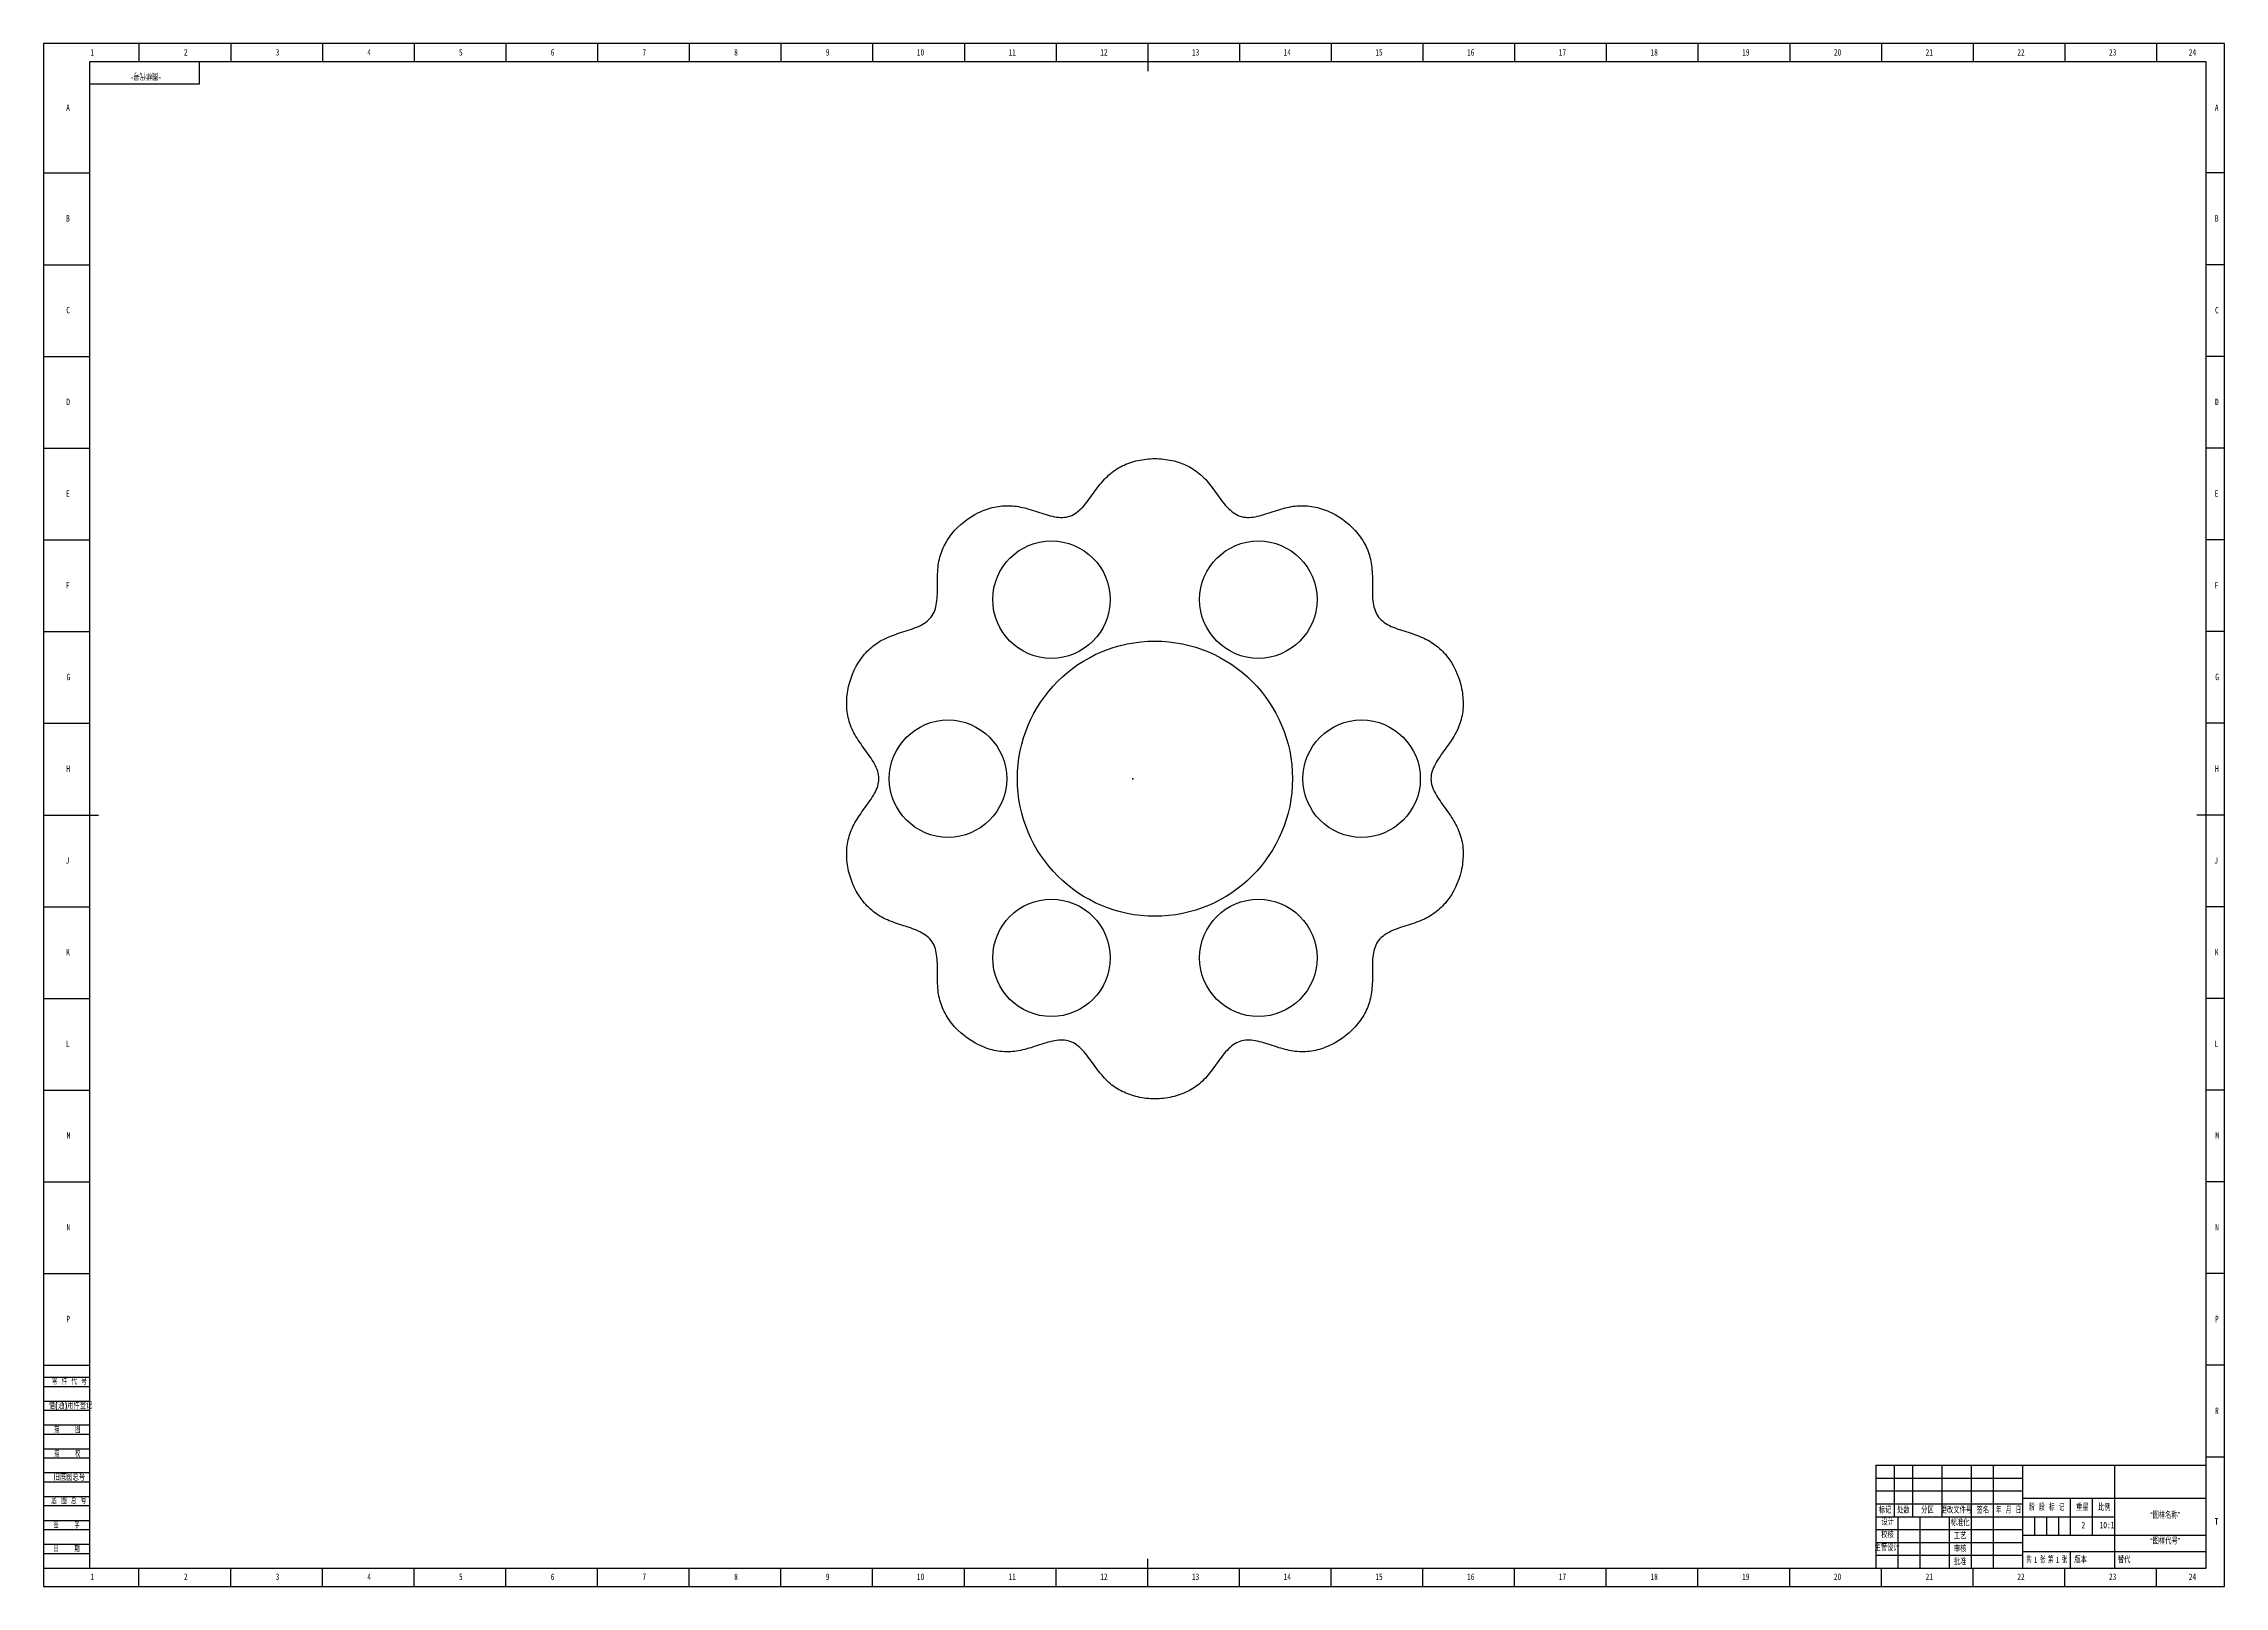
# Model space of a CAD drawing. Header units: millimetres. Extents: x 0 to 1189, y 0 to 841.
import ezdxf

# ---------------------------------------------------------------- set-up
doc = ezdxf.new("R2010")
doc.units = ezdxf.units.MM
doc.header["$PDSIZE"] = -1
for name, color, linetype in [('10', 7, 'Continuous'), ('5', 7, 'Continuous'), ('9', 7, 'Continuous'), ('SLD-0', 7, 'Continuous')]:
    doc.layers.add(name, color=color, linetype=linetype)
doc.styles.add('SLDTEXTSTYLE0', font='TXT', dxfattribs={"width": 0.7, "bigfont": 'bigfont'})
doc.styles.add('SLDTEXTSTYLE1', font='TXT', dxfattribs={"width": 0.6, "bigfont": 'bigfont'})
doc.styles.add('SLDTEXTSTYLE2', font='TXT', dxfattribs={"width": 0.614286, "bigfont": 'bigfont'})
doc.styles.add('SLDTEXTSTYLE3', font='TXT', dxfattribs={"width": 0.62, "bigfont": 'bigfont'})
doc.styles.add('SLDTEXTSTYLE4', font='TXT', dxfattribs={"width": 0.566667, "bigfont": 'bigfont'})
doc.styles.add('SLDTEXTSTYLE5', font='TXT', dxfattribs={"width": 0.7})

msp = doc.modelspace()

# ---------------------------------------------------------------- linework, layer by layer
at = {"color": 7, "linetype": 'Continuous'}
for q in [(593.9, 440.5), (593.9, 440.5), (593.9, 440.5), (594, 440.3), (594, 440.3), (594, 440.3)]:
    msp.add_line((593.9, 440.3), q, dxfattribs=at)
at = {"color": 7, "linetype": 'Continuous', "lineweight": 25}
for centre, radius in [((549.5, 537.9), 32), ((662.3, 537.9), 32), ((605.9, 440.3), 75), ((493.1, 440.3), 32), ((718.6, 440.3), 32), ((549.5, 342.6), 32), ((662.3, 342.6), 32)]:
    msp.add_circle(centre, radius, dxfattribs=at)
msp.add_open_spline([(756.4, 440.3), (756.4, 443), (757.3, 445.7), (760.3, 451.1), (762.3, 453.8), (766.1, 459.1), (768, 461.7), (771, 467), (772.1, 469.7), (773.6, 475.4), (774, 478.4), (773.9, 484.4), (773.6, 487.5), (771.5, 496.7), (768.7, 502.6), (763.1, 509.6), (760.9, 511.6), (756.2, 515.1), (753.6, 516.5), (747.8, 518.9), (744.7, 519.9), (738.4, 521.9), (735.3, 522.9), (731.5, 525.1), (730.3, 525.9), (728.3, 527.8), (727.4, 528.9), (725.5, 532.5), (724.8, 535.4), (724.4, 541.7), (724.5, 545.1), (724.5, 551.6), (724.3, 554.7), (723.4, 560.7), (722.5, 563.5), (720.1, 568.8), (718.5, 571.4), (712.8, 578.5), (707.6, 582.6), (699.3, 586.7), (696.4, 587.7), (690.6, 589), (687.6, 589.2), (681.7, 589), (678.8, 588.4), (672.7, 586.7), (669.5, 585.6), (663.3, 583.6), (660.2, 582.8), (655.9, 582.7), (654.5, 582.8), (651.9, 583.5), (650.6, 584.1), (647.1, 586.3), (644.9, 588.5), (641, 593.6), (639.1, 596.4), (635.2, 601.5), (633.2, 603.9), (628.8, 607.8), (626.3, 609.5), (621.1, 612.1), (618.2, 613.1), (612.2, 614.4), (609, 614.8), (602.8, 614.8), (599.6, 614.4), (593.6, 613.1), (590.7, 612.1), (585.4, 609.5), (583, 607.8), (578.6, 603.9), (576.6, 601.5), (572.7, 596.4), (570.8, 593.6), (566.9, 588.5), (564.7, 586.3), (561.2, 584.1), (559.9, 583.5), (557.3, 582.8), (555.9, 582.7), (551.6, 582.8), (548.5, 583.6), (542.3, 585.6), (539.1, 586.7), (533, 588.4), (530.1, 589), (524.2, 589.2), (521.2, 589), (515.4, 587.7), (512.5, 586.7), (504.2, 582.6), (499, 578.5), (493.3, 571.4), (491.7, 568.8), (489.3, 563.5), (488.4, 560.7), (487.5, 554.7), (487.3, 551.6), (487.3, 545.1), (487.4, 541.7), (486.9, 535.4), (486.3, 532.5), (484.4, 528.9), (483.5, 527.8), (481.5, 525.9), (480.3, 525.1), (476.5, 522.9), (473.4, 521.9), (467.1, 519.9), (464, 518.9), (458.2, 516.5), (455.6, 515.1), (450.9, 511.6), (448.7, 509.6), (443.1, 502.6), (440.3, 496.7), (438.2, 487.5), (437.9, 484.4), (437.8, 478.4), (438.2, 475.4), (439.7, 469.7), (440.8, 467), (443.8, 461.7), (445.7, 459.1), (449.5, 453.8), (451.5, 451.1), (454.5, 445.7), (455.4, 443), (455.4, 437.6), (454.5, 434.8), (451.5, 429.5), (449.5, 426.8), (445.7, 421.5), (443.8, 418.9), (440.8, 413.5), (439.7, 410.8), (438.2, 405.1), (437.8, 402.2), (437.9, 396.1), (438.2, 393), (440.3, 383.9), (443.1, 378), (448.7, 371), (450.9, 368.9), (455.6, 365.5), (458.2, 364), (464, 361.7), (467.1, 360.7), (473.4, 358.7), (476.5, 357.6), (480.3, 355.4), (481.5, 354.6), (483.5, 352.7), (484.4, 351.6), (486.3, 348), (486.9, 345.1), (487.4, 338.8), (487.3, 335.5), (487.3, 329), (487.5, 325.8), (488.4, 319.9), (489.3, 317.1), (491.7, 311.7), (493.3, 309.2), (499, 302), (504.2, 298), (512.5, 293.9), (515.4, 292.8), (521.2, 291.6), (524.2, 291.3), (530.1, 291.6), (533, 292.2), (539.1, 293.8), (542.3, 295), (548.5, 296.9), (551.6, 297.7), (555.9, 297.8), (557.3, 297.7), (559.9, 297), (561.2, 296.5), (564.7, 294.3), (566.9, 292), (570.8, 287), (572.7, 284.2), (576.6, 279), (578.6, 276.7), (583, 272.7), (585.4, 271.1), (590.7, 268.5), (593.6, 267.5), (599.6, 266.1), (602.8, 265.8), (609, 265.8), (612.2, 266.1), (618.2, 267.5), (621.1, 268.5), (626.3, 271.1), (628.8, 272.7), (633.2, 276.7), (635.2, 279), (639.1, 284.2), (641, 287), (644.9, 292), (647.1, 294.3), (650.6, 296.5), (651.9, 297), (654.5, 297.7), (655.9, 297.8), (660.2, 297.7), (663.3, 296.9), (669.5, 295), (672.7, 293.8), (678.8, 292.2), (681.7, 291.6), (687.6, 291.3), (690.6, 291.6), (696.4, 292.8), (699.3, 293.9), (707.6, 298), (712.8, 302), (718.5, 309.2), (720.1, 311.7), (722.5, 317.1), (723.4, 319.9), (724.3, 325.8), (724.5, 329), (724.5, 335.5), (724.4, 338.8), (724.8, 345.1), (725.5, 348), (727.4, 351.6), (728.3, 352.7), (730.3, 354.6), (731.5, 355.4), (735.3, 357.6), (738.4, 358.7), (744.7, 360.7), (747.8, 361.7), (753.6, 364), (756.2, 365.5), (760.9, 368.9), (763.1, 371), (768.7, 378), (771.5, 383.9), (773.6, 393), (773.9, 396.1), (774, 402.2), (773.6, 405.1), (772.1, 410.8), (771, 413.5), (768, 418.9), (766.1, 421.5), (762.3, 426.8), (760.3, 429.5), (757.3, 434.8), (756.4, 437.6), (756.4, 440.3)], degree=3, knots=[0, 0, 0, 0, 0.007812, 0.007812, 0.015625, 0.015625, 0.023438, 0.023438, 0.03125, 0.03125, 0.039063, 0.039063, 0.046875, 0.046875, 0.0625, 0.0625, 0.070312, 0.070312, 0.078125, 0.078125, 0.085938, 0.085938, 0.09375, 0.09375, 0.097656, 0.097656, 0.101562, 0.101562, 0.109375, 0.109375, 0.117188, 0.117188, 0.125, 0.125, 0.132813, 0.132813, 0.140625, 0.140625, 0.15625, 0.15625, 0.164063, 0.164063, 0.171875, 0.171875, 0.179688, 0.179688, 0.1875, 0.1875, 0.195313, 0.195313, 0.199219, 0.199219, 0.203125, 0.203125, 0.210938, 0.210938, 0.21875, 0.21875, 0.226563, 0.226563, 0.234375, 0.234375, 0.242188, 0.242188, 0.25, 0.25, 0.257813, 0.257813, 0.265625, 0.265625, 0.273438, 0.273438, 0.28125, 0.28125, 0.289063, 0.289063, 0.296875, 0.296875, 0.300781, 0.300781, 0.304688, 0.304688, 0.3125, 0.3125, 0.320313, 0.320313, 0.328125, 0.328125, 0.335938, 0.335938, 0.34375, 0.34375, 0.359375, 0.359375, 0.367188, 0.367188, 0.375, 0.375, 0.382813, 0.382813, 0.390625, 0.390625, 0.398438, 0.398438, 0.402344, 0.402344, 0.40625, 0.40625, 0.414063, 0.414063, 0.421875, 0.421875, 0.429688, 0.429688, 0.4375, 0.4375, 0.453125, 0.453125, 0.460938, 0.460938, 0.46875, 0.46875, 0.476563, 0.476563, 0.484375, 0.484375, 0.492188, 0.492188, 0.5, 0.5, 0.507813, 0.507813, 0.515625, 0.515625, 0.523438, 0.523438, 0.53125, 0.53125, 0.539063, 0.539063, 0.546875, 0.546875, 0.5625, 0.5625, 0.570313, 0.570313, 0.578125, 0.578125, 0.585938, 0.585938, 0.59375, 0.59375, 0.597656, 0.597656, 0.601563, 0.601563, 0.609375, 0.609375, 0.617188, 0.617188, 0.625, 0.625, 0.632813, 0.632813, 0.640625, 0.640625, 0.65625, 0.65625, 0.664063, 0.664063, 0.671875, 0.671875, 0.679688, 0.679688, 0.6875, 0.6875, 0.695313, 0.695313, 0.699219, 0.699219, 0.703125, 0.703125, 0.710938, 0.710938, 0.71875, 0.71875, 0.726563, 0.726563, 0.734375, 0.734375, 0.742188, 0.742188, 0.75, 0.75, 0.757813, 0.757813, 0.765625, 0.765625, 0.773438, 0.773438, 0.78125, 0.78125, 0.789063, 0.789063, 0.796875, 0.796875, 0.800781, 0.800781, 0.804688, 0.804688, 0.8125, 0.8125, 0.820313, 0.820313, 0.828125, 0.828125, 0.835938, 0.835938, 0.84375, 0.84375, 0.859375, 0.859375, 0.867187, 0.867187, 0.875, 0.875, 0.882812, 0.882812, 0.890625, 0.890625, 0.898438, 0.898438, 0.902344, 0.902344, 0.90625, 0.90625, 0.914062, 0.914062, 0.921875, 0.921875, 0.929688, 0.929688, 0.9375, 0.9375, 0.953125, 0.953125, 0.960938, 0.960938, 0.96875, 0.96875, 0.976562, 0.976562, 0.984375, 0.984375, 0.992188, 0.992188, 1, 1, 1, 1], dxfattribs=at)
at = {"color": 7, "linetype": 'Continuous'}
msp.add_point((593.9, 440.3), dxfattribs=at)
msp.add_point((593.9, 440.3), dxfattribs=at)
msp.add_point((593.9, 440.3), dxfattribs=at)
at = {"layer": '5', "color": 7}
for p, q in [((1189, 841), (0, 841)), ((0, 841), (0, 0)), ((1189, 0), (1189, 841)), ((0, 114), (25, 114)), ((0, 109), (25, 109)), ((0, 101), (25, 101)), ((0, 96), (25, 96)), ((0, 88), (25, 88)), ((0, 83), (25, 83)), ((0, 75), (25, 75)), ((0, 70), (25, 70)), ((0, 62), (25, 62)), ((0, 57), (25, 57)), ((0, 49), (25, 49)), ((999, 59), (1079, 59)), ((999, 52), (1079, 52)), ((0, 44), (25, 44)), ((0, 36), (25, 36)), ((1085.5, 38), (1085.5, 28)), ((1092, 38), (1092, 28)), ((1098.5, 38), (1098.5, 28)), ((0, 31), (25, 31)), ((0, 23), (25, 23)), ((0, 18), (25, 18)), ((0, 0), (1189, 0))]:
    msp.add_line(p, q, dxfattribs=at)
at = {"layer": '5'}
for p, q in [((52, 841), (52, 831.1)), ((102, 841), (102, 831.1)), ((152, 841), (152, 831.1)), ((202, 841), (202, 831.1)), ((252, 841), (252, 831.1)), ((302, 841), (302, 831.1)), ((352, 841), (352, 831.1)), ((402, 841), (402, 831.1)), ((452, 841), (452, 831.1)), ((502, 841), (502, 831.1)), ((552, 841), (552, 831.1)), ((652, 841), (652, 831.1)), ((702, 841), (702, 831.1)), ((752, 841), (752, 831.1)), ((802, 841), (802, 831.1)), ((852, 841), (852, 831.1)), ((902, 841), (902, 831.1)), ((952, 841), (952, 831.1)), ((1002, 841), (1002, 831.1)), ((1052, 841), (1052, 831.1)), ((1102, 841), (1102, 831.1)), ((1152, 841), (1152, 831.1)), ((0, 770.5), (25, 770.5)), ((1189, 770.5), (1179, 770.5)), ((0, 720.5), (25, 720.5)), ((1189, 720.5), (1179, 720.5)), ((0, 670.5), (25, 670.5)), ((1189, 670.5), (1179, 670.5)), ((0, 620.5), (25, 620.5)), ((1189, 620.5), (1179, 620.5)), ((0, 570.5), (25, 570.5)), ((1189, 570.5), (1179, 570.5)), ((0, 520.5), (25, 520.5)), ((1189, 520.5), (1179, 520.5)), ((0, 470.5), (25, 470.5)), ((1189, 470.5), (1179, 470.5)), ((0, 370.5), (25, 370.5)), ((1189, 370.5), (1179, 370.5)), ((0, 320.5), (25, 320.5)), ((1189, 320.5), (1179, 320.5)), ((0, 270.5), (25, 270.5)), ((1189, 270.5), (1179, 270.5)), ((0, 220.5), (25, 220.5)), ((1189, 220.5), (1179, 220.5)), ((0, 170.5), (25, 170.5)), ((1189, 170.5), (1179, 170.5)), ((0, 120.5), (25, 120.5)), ((1189, 120.5), (1179, 120.5)), ((1189, 70.5), (1179, 70.5)), ((52, 0), (52, 10)), ((102, 0), (102, 10)), ((152, 0), (152, 10)), ((202, 0), (202, 10)), ((252, 0), (252, 10)), ((302, 0), (302, 10)), ((352, 0), (352, 10)), ((402, 0), (402, 10)), ((452, 0), (452, 10)), ((502, 0), (502, 10)), ((552, 0), (552, 10)), ((652, 0), (652, 10)), ((702, 0), (702, 10)), ((752, 0), (752, 10)), ((802, 0), (802, 10)), ((852, 0), (852, 10)), ((902, 0), (902, 10)), ((952, 0), (952, 10)), ((1002, 0), (1002, 10)), ((1052, 0), (1052, 10)), ((1102, 0), (1102, 10)), ((1152, 0), (1152, 10))]:
    msp.add_line(p, q, dxfattribs=at)
at = {"layer": '5', "lineweight": 25}
for p, q in [((602, 841), (602, 826)), ((0, 420.5), (30, 420.5)), ((1189, 420.5), (1174, 420.5)), ((602, 0), (602, 15)), ((1105, 19), (1105, 10))]:
    msp.add_line(p, q, dxfattribs=at)
at = {"layer": '5', "color": 7, "lineweight": 25}
for p, q in [((1179, 831.1), (25, 831.1)), ((25, 831.1), (25, 10)), ((85, 819), (85, 831)), ((1179, 10), (1179, 831.1)), ((25, 819), (85, 819)), ((999, 66), (1179, 66)), ((999, 66), (999, 10)), ((1009, 66), (1009, 38)), ((1019, 66), (1019, 38)), ((1035, 66), (1035, 38)), ((1051, 66), (1051, 10)), ((1063, 66), (1063, 10)), ((1079, 66), (1079, 10)), ((1129, 66), (1129, 38)), ((1079, 48), (1179, 48)), ((1105, 48), (1105, 28)), ((1117, 48), (1117, 28)), ((999, 45), (1079, 45)), ((999, 38), (1129, 38)), ((1011, 38), (1011, 10)), ((1023, 38), (1023, 10)), ((1039, 38), (1039, 10)), ((1129, 38), (1129, 10)), ((999, 31), (1079, 31)), ((999, 24), (1079, 24)), ((1079, 28), (1179, 28)), ((999, 17), (1079, 17)), ((1079, 19), (1179, 19)), ((0, 10), (1179, 10))]:
    msp.add_line(p, q, dxfattribs=at)

# ---------------------------------------------------------------- texts
at = {"layer": '10', "char_height": 3.5}
for s, insert, attachment_point, style in [('1', (26.5, 838), 2, 'SLDTEXTSTYLE5'), ('2', (77.5, 838), 2, 'SLDTEXTSTYLE5'), ('3', (127.5, 838), 2, 'SLDTEXTSTYLE5'), ('4', (177.5, 838), 2, 'SLDTEXTSTYLE5'), ('5', (227.5, 838), 2, 'SLDTEXTSTYLE5'), ('6', (277.5, 838), 2, 'SLDTEXTSTYLE5'), ('7', (327.5, 838), 2, 'SLDTEXTSTYLE5'), ('8', (377.5, 838), 2, 'SLDTEXTSTYLE5'), ('9', (427.5, 838), 2, 'SLDTEXTSTYLE5'), ('10', (478.1, 838), 2, 'SLDTEXTSTYLE5'), ('11', (528.1, 838), 2, 'SLDTEXTSTYLE5'), ('12', (578.1, 838), 2, 'SLDTEXTSTYLE5'), ('13', (628.1, 838), 2, 'SLDTEXTSTYLE5'), ('14', (678.1, 838), 2, 'SLDTEXTSTYLE5'), ('15', (728.1, 838), 2, 'SLDTEXTSTYLE5'), ('16', (778.1, 838), 2, 'SLDTEXTSTYLE5'), ('17', (828.1, 838), 2, 'SLDTEXTSTYLE5'), ('18', (878.1, 838), 2, 'SLDTEXTSTYLE5'), ('19', (928.1, 838), 2, 'SLDTEXTSTYLE5'), ('20', (978.1, 838), 2, 'SLDTEXTSTYLE5'), ('21', (1028.1, 838), 2, 'SLDTEXTSTYLE5'), ('22', (1078.1, 838), 2, 'SLDTEXTSTYLE5'), ('23', (1128.1, 838), 2, 'SLDTEXTSTYLE5'), ('24', (1171.6, 838), 2, 'SLDTEXTSTYLE5'), ('A', (13.3, 807.8), 2, 'SLDTEXTSTYLE5'), ('A', (1184.8, 807.8), 2, 'SLDTEXTSTYLE5'), ('B', (13.3, 747.5), 2, 'SLDTEXTSTYLE5'), ('B', (1184.8, 747.5), 2, 'SLDTEXTSTYLE5'), ('C', (13.4, 697.5), 2, 'SLDTEXTSTYLE5'), ('C', (1184.9, 697.5), 2, 'SLDTEXTSTYLE5'), ('D', (13.4, 647.5), 2, 'SLDTEXTSTYLE5'), ('D', (1184.9, 647.5), 2, 'SLDTEXTSTYLE5'), ('E', (13.3, 597.5), 2, 'SLDTEXTSTYLE5'), ('E', (1184.8, 597.5), 2, 'SLDTEXTSTYLE5'), ('F', (13.2, 547.5), 2, 'SLDTEXTSTYLE5'), ('F', (1184.7, 547.5), 2, 'SLDTEXTSTYLE5'), ('G', (13.5, 497.5), 2, 'SLDTEXTSTYLE5'), ('G', (1185, 497.5), 2, 'SLDTEXTSTYLE5'), ('H', (13.4, 447.5), 2, 'SLDTEXTSTYLE5'), ('H', (1184.9, 447.5), 2, 'SLDTEXTSTYLE5'), ('J', (13, 397.5), 2, 'SLDTEXTSTYLE5'), ('J', (1184.5, 397.5), 2, 'SLDTEXTSTYLE5'), ('K', (13.3, 347.5), 2, 'SLDTEXTSTYLE5'), ('K', (1184.8, 347.5), 2, 'SLDTEXTSTYLE5'), ('L', (13.2, 297.5), 2, 'SLDTEXTSTYLE5'), ('L', (1184.7, 297.5), 2, 'SLDTEXTSTYLE5'), ('M', (13.6, 247.5), 2, 'SLDTEXTSTYLE5'), ('M', (1185.1, 247.5), 2, 'SLDTEXTSTYLE5'), ('N', (13.5, 197.5), 2, 'SLDTEXTSTYLE5'), ('N', (1185, 197.5), 2, 'SLDTEXTSTYLE5'), ('P', (13.4, 147.5), 2, 'SLDTEXTSTYLE5'), ('P', (1184.9, 147.5), 2, 'SLDTEXTSTYLE5'), ('R', (1184.9, 97.5), 2, 'SLDTEXTSTYLE5'), ('“图样名称”', (1156.7, 40.5), 2, 'SLDTEXTSTYLE0'), ('T', (1184.7, 37.2), 2, 'SLDTEXTSTYLE5'), ('校核', (1005.3, 29.9), 2, 'SLDTEXTSTYLE0'), ('2', (1112.1, 35.2), 2, 'SLDTEXTSTYLE5'), ('“图样代号”', (1156.7, 26.4), 2, 'SLDTEXTSTYLE0'), ('主管设计', (1005.1, 22.8), 2, 'SLDTEXTSTYLE0'), ('1', (1085.1, 16.2), 1, 'SLDTEXTSTYLE5'), ('1', (1097.1, 16.2), 1, 'SLDTEXTSTYLE5'), ('1', (26.5, 7), 2, 'SLDTEXTSTYLE5'), ('2', (77.5, 7), 2, 'SLDTEXTSTYLE5'), ('3', (127.5, 7), 2, 'SLDTEXTSTYLE5'), ('4', (177.5, 7), 2, 'SLDTEXTSTYLE5'), ('5', (227.5, 7), 2, 'SLDTEXTSTYLE5'), ('6', (277.5, 7), 2, 'SLDTEXTSTYLE5'), ('7', (327.5, 7), 2, 'SLDTEXTSTYLE5'), ('8', (377.5, 7), 2, 'SLDTEXTSTYLE5'), ('9', (427.5, 7), 2, 'SLDTEXTSTYLE5'), ('10', (478.1, 7), 2, 'SLDTEXTSTYLE5'), ('11', (528.1, 7), 2, 'SLDTEXTSTYLE5'), ('12', (578.1, 7), 2, 'SLDTEXTSTYLE5'), ('13', (628.1, 7), 2, 'SLDTEXTSTYLE5'), ('14', (678.1, 7), 2, 'SLDTEXTSTYLE5'), ('15', (728.1, 7), 2, 'SLDTEXTSTYLE5'), ('16', (778.1, 7), 2, 'SLDTEXTSTYLE5'), ('17', (828.1, 7), 2, 'SLDTEXTSTYLE5'), ('18', (878.1, 7), 2, 'SLDTEXTSTYLE5'), ('19', (928.1, 7), 2, 'SLDTEXTSTYLE5'), ('20', (978.1, 7), 2, 'SLDTEXTSTYLE5'), ('21', (1028.1, 7), 2, 'SLDTEXTSTYLE5'), ('22', (1078.1, 7), 2, 'SLDTEXTSTYLE5'), ('23', (1128.1, 7), 2, 'SLDTEXTSTYLE5'), ('24', (1171.6, 7), 2, 'SLDTEXTSTYLE5')]:
    msp.add_mtext(s, dxfattribs=dict(at, insert=insert, attachment_point=attachment_point, style=style))
at = {"layer": '10', "color": 7, "insert": (1110.6, 16.2), "char_height": 3.5, "attachment_point": 2, "style": 'SLDTEXTSTYLE0'}
msp.add_mtext('版本', dxfattribs=at)
at = {"layer": '9', "color": 7, "char_height": 3.5}
for s, insert, attachment_point, style in [('零 件 代 号', (4.5, 113.4), 1, 'SLDTEXTSTYLE2'), ('借(通)用件登记', (2.9, 100.3), 1, 'SLDTEXTSTYLE0'), ('描    图', (12.9, 87.2), 2, 'SLDTEXTSTYLE4'), ('描    校', (12.9, 74.1), 2, 'SLDTEXTSTYLE4'), ('旧底图总号', (5.5, 61.2), 1, 'SLDTEXTSTYLE0'), ('底 图 总 号', (4.2, 48.4), 1, 'SLDTEXTSTYLE2'), ('标记', (1004, 43.3), 2, 'SLDTEXTSTYLE0'), ('设计', (1005.4, 36.8), 2, 'SLDTEXTSTYLE0'), ('处数', (1014, 43.3), 2, 'SLDTEXTSTYLE0'), ('分区', (1027.1, 43.3), 2, 'SLDTEXTSTYLE0'), ('更改文件号', (1042.9, 43.3), 2, 'SLDTEXTSTYLE0'), ('标准化', (1044.9, 36.4), 2, 'SLDTEXTSTYLE0'), ('签名', (1057.3, 43.3), 2, 'SLDTEXTSTYLE0'), ('年 月 日', (1071.3, 43.3), 2, 'SLDTEXTSTYLE3'), ('阶 段 标 记', (1092.2, 44.8), 2, 'SLDTEXTSTYLE2'), ('重量', (1111.6, 44.8), 2, 'SLDTEXTSTYLE0'), ('比例', (1123.5, 44.8), 2, 'SLDTEXTSTYLE0'), ('签    字', (12.5, 35.2), 2, 'SLDTEXTSTYLE4'), ('工艺', (1044.9, 29.2), 2, 'SLDTEXTSTYLE0'), ('日    期', (12.5, 22.2), 2, 'SLDTEXTSTYLE4'), ('批准', (1044.9, 15.2), 2, 'SLDTEXTSTYLE0'), ('审核', (1044.9, 22.2), 2, 'SLDTEXTSTYLE0'), ('共  张', (1086.2, 16.2), 2, 'SLDTEXTSTYLE1'), ('第  张', (1098.1, 16.2), 2, 'SLDTEXTSTYLE1')]:
    msp.add_mtext(s, dxfattribs=dict(at, insert=insert, attachment_point=attachment_point, style=style))
at = {"layer": 'SLD-0', "insert": (55.8, 821.7), "char_height": 3.5, "attachment_point": 2, "rotation": 180, "style": 'SLDTEXTSTYLE0'}
msp.add_mtext('“图样代号”', dxfattribs=at)
at = {"layer": 'SLD-0', "char_height": 3.5}
for s, insert, attachment_point, style in [('10:1', (1125, 35.2), 2, 'SLDTEXTSTYLE5'), ('替代', (1130.9, 16.2), 1, 'SLDTEXTSTYLE0')]:
    msp.add_mtext(s, dxfattribs=dict(at, insert=insert, attachment_point=attachment_point, style=style))

doc.saveas('drawing.dxf')
